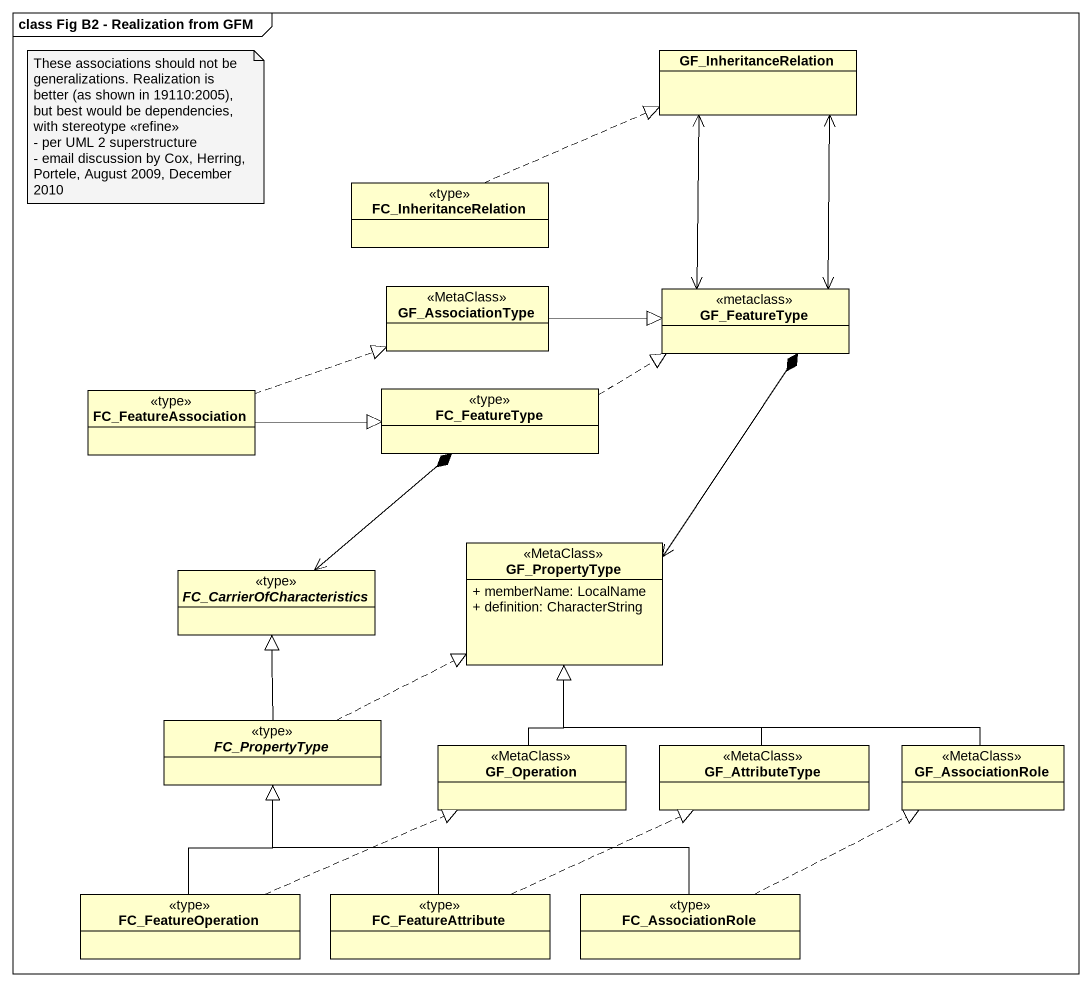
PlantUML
@startuml
mainframe class Fig B2 - Realization from GFM
hide circle
hide empty members
skinparam classAttributeIconSize 0
class GF_InheritanceRelation
class FC_InheritanceRelation <<type>>
class GF_AssociationType <<MetaClass>>
class GF_FeatureType <<metaclass>>
class FC_FeatureAssociation <<type>>
class FC_FeatureType <<type>>
class GF_PropertyType <<MetaClass>> {
  + memberName: LocalName
  + definition: CharacterString
}
abstract class FC_CarrierOfCharacteristics <<type>>
abstract class FC_PropertyType <<type>>
class GF_Operation <<MetaClass>>
class GF_AttributeType <<MetaClass>>
class GF_AssociationRole <<MetaClass>>
class FC_FeatureOperation <<type>>
class FC_FeatureAttribute <<type>>
class FC_AssociationRole <<type>>
GF_InheritanceRelation <--> GF_FeatureType
FC_InheritanceRelation .right.|> GF_InheritanceRelation
GF_AssociationType -right-|> GF_FeatureType
GF_FeatureType <-up-> GF_InheritanceRelation
FC_FeatureAssociation .right.|> GF_AssociationType
FC_FeatureAssociation -right-|> FC_FeatureType
FC_FeatureType .right.|> GF_FeatureType
FC_FeatureType *--> FC_CarrierOfCharacteristics
GF_PropertyType <-up-* GF_FeatureType
FC_PropertyType .right.|> GF_PropertyType
FC_PropertyType -up-|> FC_CarrierOfCharacteristics
GF_Operation -up-|> GF_PropertyType
GF_AttributeType -up-|> GF_PropertyType
GF_AssociationRole -left-|> GF_PropertyType
FC_FeatureOperation -up-|> FC_PropertyType
FC_FeatureOperation .right.|> GF_Operation
FC_FeatureAttribute -up-|> FC_PropertyType
FC_FeatureAttribute .right.|> GF_AttributeType
FC_AssociationRole -left-|> FC_PropertyType
FC_AssociationRole .right.|> GF_AssociationRole
note as N1
  These associations should not be generalizations. Realization is better (as shown in 19110:2005), but best would be dependencies, with stereotype <<refine>>
  - per UML 2 superstructure
  - email discussion by Cox, Herring, Portele, August 2009, December 2010
end note
@enduml
